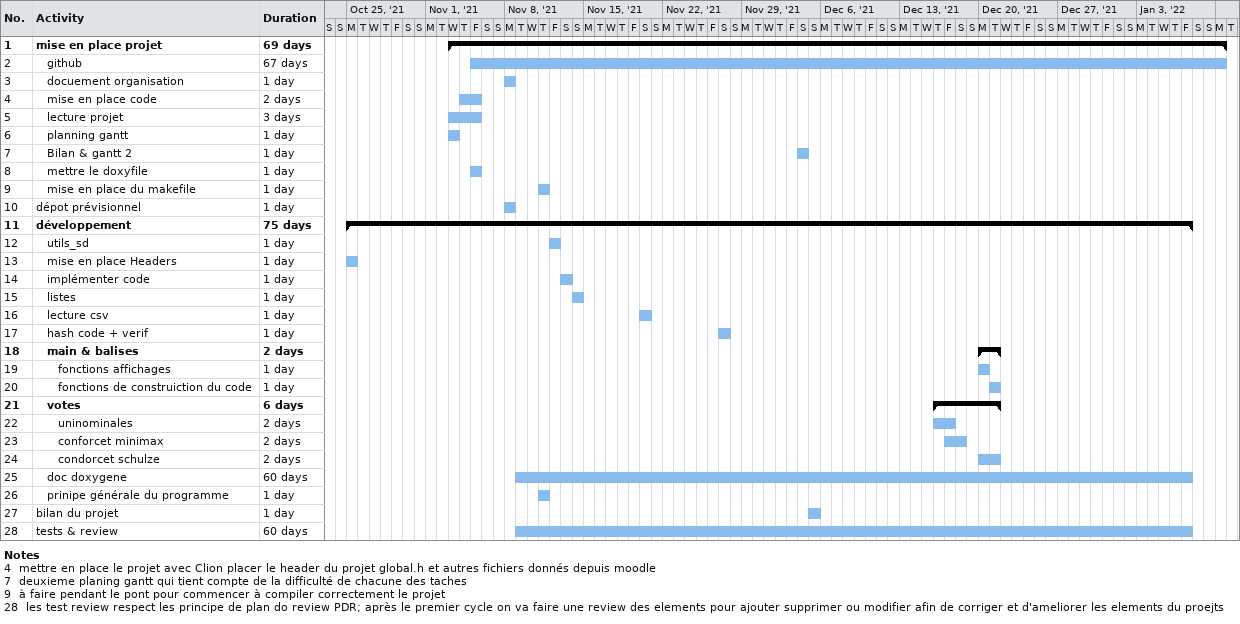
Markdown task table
| ID | Level | Task | Duration | Start | Finish |
|---|---|---|---|---|---|
| 1 | 1 | **mise en place projet** | 69d | 2021-11-03 | 2022-01-10 |
| 2 | 2 | github | 67d | 2021-11-05 | 2022-01-10 |
| 3 | 2 | docuement organisation | 1d | 2021-11-08 | 2021-11-08 |
| 4 | 2 | mise en place code | 2d | 2021-11-04 | 2021-11-05 |
| 5 | 2 | lecture projet | 3d | 2021-11-03 | 2021-11-05 |
| 6 | 2 | planning gantt | 1d | 2021-11-03 | 2021-11-03 |
| 7 | 2 | Bilan & gantt 2 | 1d | 2021-12-04 | 2021-12-04 |
| 8 | 2 | mettre le doxyfile | 1d | 2021-11-05 | 2021-11-05 |
| 9 | 2 | mise en place du makefile | 1d | 2021-11-11 | 2021-11-11 |
| 10 | 1 | dépot prévisionnel | 1d | 2021-11-08 | 2021-11-08 |
| 11 | 1 | **développement** | 75d | 2021-10-25 | 2022-01-07 |
| 12 | 2 | utils_sd | 1d | 2021-11-12 | 2021-11-12 |
| 13 | 2 | mise en place Headers | 1d | 2021-10-25 | 2021-10-25 |
| 14 | 2 | implémenter code | 1d | 2021-11-13 | 2021-11-13 |
| 15 | 2 | listes | 1d | 2021-11-14 | 2021-11-14 |
| 16 | 2 | lecture csv | 1d | 2021-11-20 | 2021-11-20 |
| 17 | 2 | hash code + verif | 1d | 2021-11-27 | 2021-11-27 |
| 18 | 2 | **main & balises** | 2d | 2021-12-20 | 2021-12-21 |
| 19 | 3 | fonctions affichages | 1d | 2021-12-20 | 2021-12-20 |
| 20 | 3 | fonctions de construiction du code | 1d | 2021-12-21 | 2021-12-21 |
| 21 | 2 | **votes** | 6d | 2021-12-16 | 2021-12-21 |
| 22 | 3 | uninominales | 2d | 2021-12-16 | 2021-12-17 |
| 23 | 3 | conforcet minimax | 2d | 2021-12-17 | 2021-12-18 |
| 24 | 3 | condorcet schulze | 2d | 2021-12-20 | 2021-12-21 |
| 25 | 2 | doc doxygene | 60d | 2021-11-09 | 2022-01-07 |
| 26 | 2 | prinipe générale du programme | 1d | 2021-11-11 | 2021-11-11 |
| 27 | 1 | bilan du projet | 1d | 2021-12-05 | 2021-12-05 |
| 28 | 1 | tests & review | 60d | 2021-11-09 | 2022-01-07 |

Notes
- 4: mettre en place le projet avec Clion placer le header du projet global.h et autres fichiers donnés depuis moodle
- 7: deuxieme planing gantt qui tient compte de la difficulté de chacune des taches
- 9: à faire pendant le pont pour commencer à compiler correctement le projet
- 28: les test review respect les principe de plan do review PDR; après le premier cycle on va faire une review des elements pour ajouter supprimer ou modifier afin de corriger et d'ameliorer les elements du proejts
